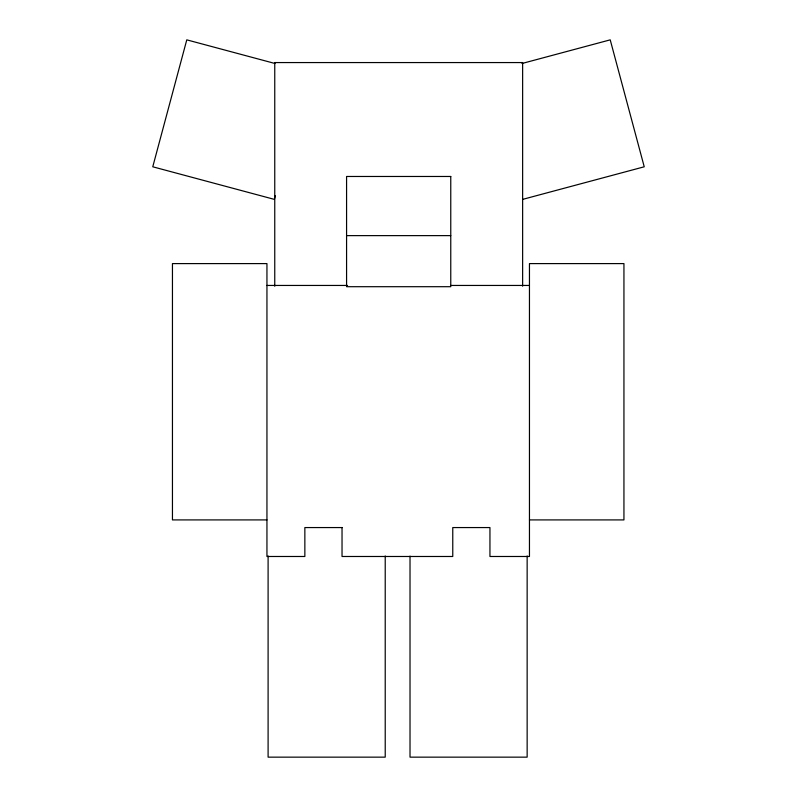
<?xml version="1.0" encoding="UTF-8"?>
<svg xmlns="http://www.w3.org/2000/svg" width="797" height="797" viewBox="0 0 797 797"><rect width="100%" height="100%" fill="white"/><g stroke="black" fill="none" stroke-linecap="round" stroke-linejoin="round"><path stroke-width="1.2" d="M275.324 195.783L274.367 199.38L152.765 166.792L186.777 39.85L274.995 63.491M522.005 63.491L610.223 39.85L644.235 166.792L522.633 199.38M346.575 235.623L450.763 235.623M266.945 285.446L347.552 285.446M450.723 285.446L529.457 285.446M266.945 519.913L172.451 519.913L172.451 263.598L266.945 263.598L266.945 556.485L304.852 556.485L304.852 527.564L342.242 527.564M529.457 519.913L623.941 519.913L623.941 263.598L529.457 263.598L529.457 556.485L489.946 556.485L489.946 527.564L452.766 527.564L452.766 556.485L342.033 556.485L342.033 527.564M527.146 555.957L527.146 757.15L410.017 757.15L410.017 556.107M522.633 286.173L522.633 62.564L274.756 62.564L274.756 286.233M385.22 555.957L385.22 757.15L268.101 757.15L268.101 555.957M450.763 176.476L346.575 176.476L346.575 286.701L450.763 286.701L450.763 176.476"/></g></svg>
